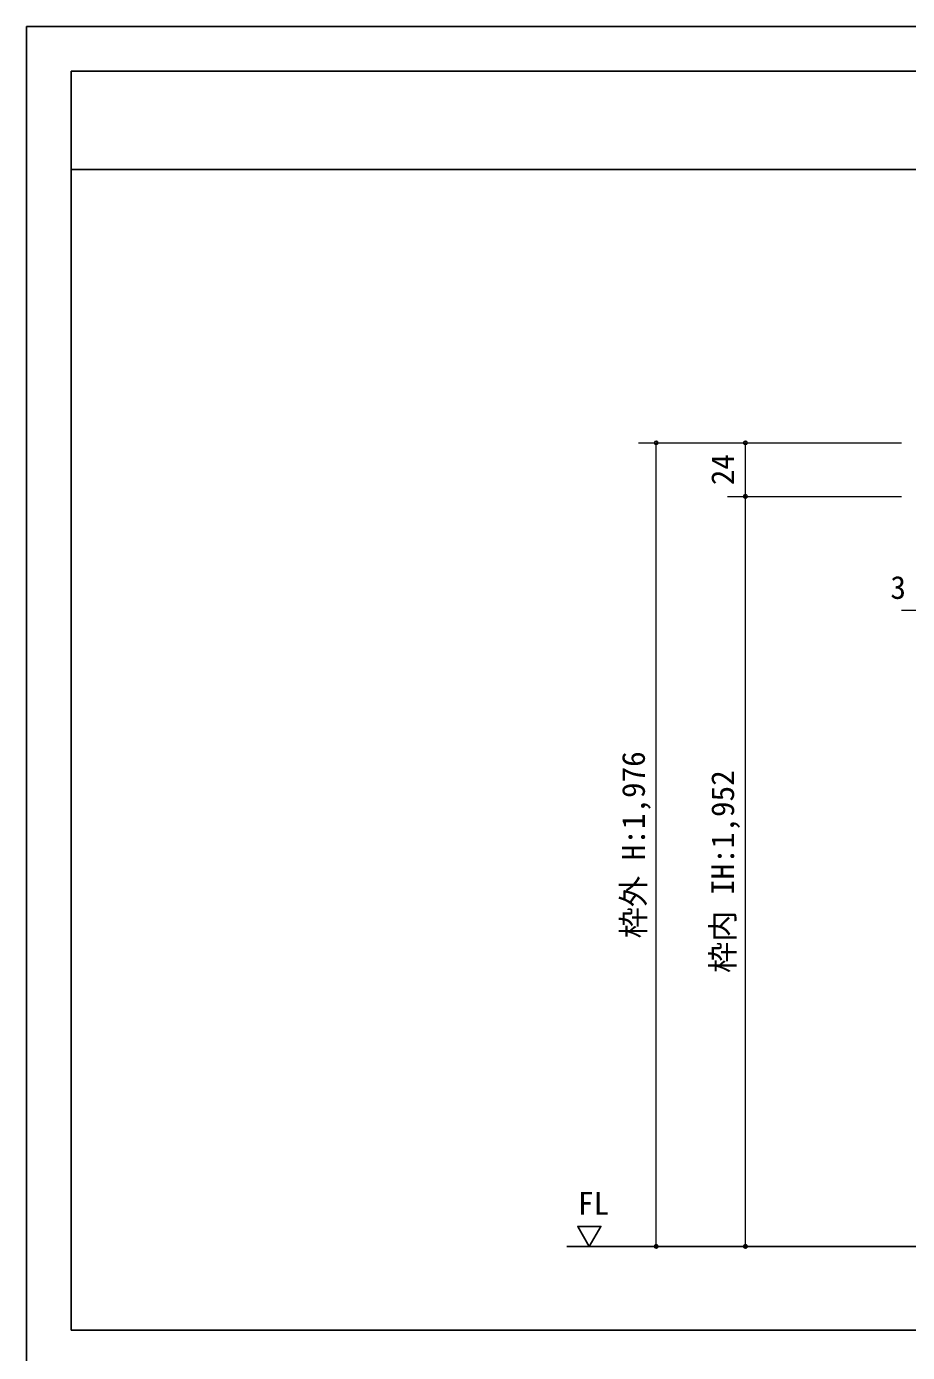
# Model space of a CAD drawing. Units: millimetres at full size; details may follow other scales. Extents: x -800 to 800, y -560 to 560.
# Drawn here: x -800 to -405, y -34 to 560 of the extents above; entities that cross this region are included whole.
import ezdxf
from ezdxf.enums import TextEntityAlignment as Align

# ---------------------------------------------------------------- set-up
doc = ezdxf.new("R2010")
doc.units = ezdxf.units.MM
doc.header["$LTSCALE"] = 4
doc.header["$PDMODE"] = 32
doc.header["$PDSIZE"] = 1.6
doc.layers.add('0-0', color=7, linetype='Continuous', lineweight=25)
doc.layers.add('2-0', color=7, linetype='Continuous', lineweight=25)
doc.styles.add('ＭＳ ゴシック', font='')
doc.styles.get('ＭＳ ゴシック').set_extended_font_data('MS Gothic')

msp = doc.modelspace()

# ---------------------------------------------------------------- linework, layer by layer
at = {"layer": '0-0'}
for p, q in [((-800, 560), (-800, -560)), ((-780, 540), (152, 540)), ((-780, 540), (-780, -24)), ((-780, 496), (152, 496)), ((-780, -24), (152, -24))]:
    msp.add_line(p, q, dxfattribs=at)
msp.add_lwpolyline([(-800, 560), (800, 560), (800, -560)], dxfattribs=at)
at = {"layer": '2-0', "color": 4, "lineweight": 9}
for p, q in [((-525.768, 373.5), (-477.768, 373.5)), ((-517.768, 13.5), (-517.768, 373.5)), ((-485.768, 373.5), (-407.768, 373.5)), ((-477.768, 349.5), (-477.768, 373.5)), ((-485.768, 349.5), (-407.768, 349.5)), ((-477.768, 13.5), (-477.768, 349.5)), ((-407.768, 298.5), (-260.768, 298.5)), ((-525.768, 13.5), (-477.768, 13.5)), ((-485.768, 13.5), (-437.768, 13.5))]:
    msp.add_line(p, q, dxfattribs=at)
at = {"layer": '2-0'}
msp.add_line((-117.768, 13.5), (-557.768, 13.5), dxfattribs=at)
msp.add_lwpolyline([(-547.768, 13.5), (-552.964, 22.5), (-542.572, 22.5)], close=True, dxfattribs=at)
at = {"layer": '2-0', "color": 4}
for p in [(-517.768, 373.5), (-477.768, 373.5), (-477.768, 349.5), (-517.768, 13.5), (-477.768, 13.5)]:
    msp.add_point(p, dxfattribs=at)

# ---------------------------------------------------------------- texts
at = {"layer": '2-0', "style": 'ＭＳ ゴシック'}
for s, p in [('24', (-479.768, 354.5)), ('枠外 H:1,976', (-519.768, 151.5)), ('枠内 IH:1,952', (-479.768, 136))]:
    msp.add_text(s, height=10.26, rotation=90, dxfattribs=at).set_placement(p, align=Align.BOTTOM_LEFT)
for s, p in [('3', (-412.798, 300.5)), ('FL', (-552.811, 24.621))]:
    msp.add_text(s, height=10.26, dxfattribs=at).set_placement(p, align=Align.BOTTOM_LEFT)

doc.saveas('drawing.dxf')
